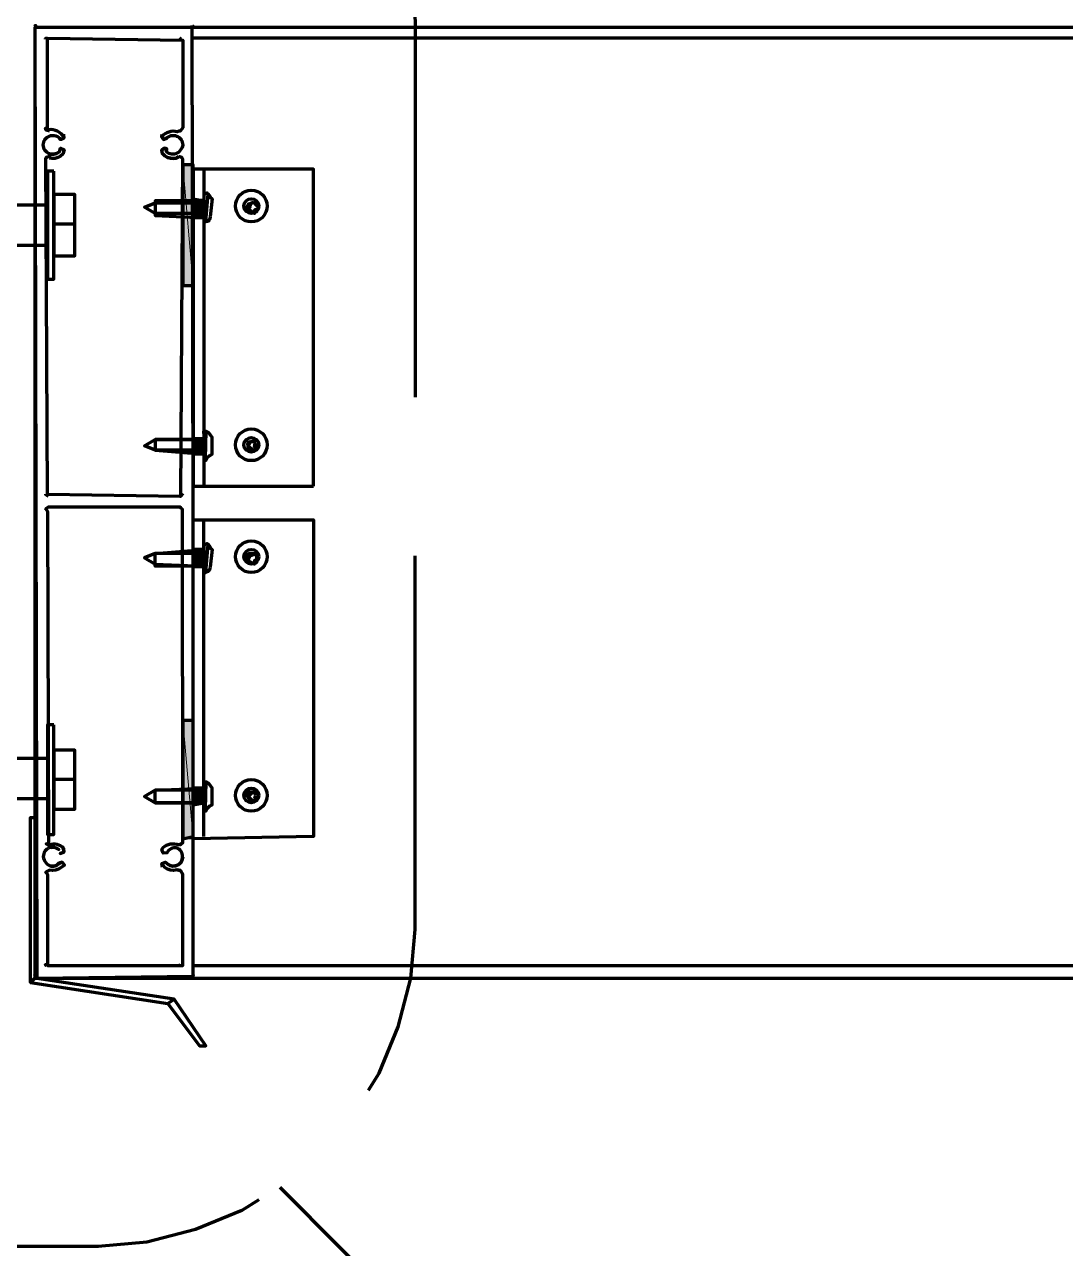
# Model space of a CAD drawing. Extents: x 261 to 424, y 0 to 368.
# Drawn here: x 351.33 to 364.48, y 175.75 to 191.2 of the extents above; entities that cross this region are included whole.
import ezdxf

# ---------------------------------------------------------------- set-up
doc = ezdxf.new("R2010")
doc.units = 0
doc.header["$MEASUREMENT"] = 0
doc.layers.add('Dt-Iden', color=3, linetype='Continuous', lineweight=20)
doc.layers.add('Dt-Line 2', color=6, linetype='Continuous', lineweight=9)

msp = doc.modelspace()

# ---------------------------------------------------------------- hatches: boundary and pattern name
at = {"layer": 'Dt-Line 2', "linetype": 'Continuous', "lineweight": 158}
for points in [[(353.46332, 189.429), (353.32999, 189.429), (353.32999, 187.909), (353.46332, 187.909)], [(353.59665, 189.00233), (353.46332, 189.00233), (353.46332, 188.97567), (353.59665, 188.97567)], [(353.59665, 184.57567), (353.46332, 184.57567), (353.46332, 184.549), (353.59665, 184.549)], [(353.46332, 182.41567), (353.32999, 182.41567), (353.32999, 180.92233), (353.46332, 180.92233)]]:
    msp.add_hatch(color=256, dxfattribs=at).paths.add_polyline_path(points, flags=0)
at = {"layer": 'Dt-Line 2', "linetype": 'Continuous', "lineweight": 0}
for points in [[(353.59665, 188.97567), (353.46332, 188.97567), (353.46332, 188.949), (353.59665, 188.949)], [(353.59665, 188.949), (353.46332, 188.949), (353.46332, 188.81568), (353.59665, 188.81568)], [(353.59665, 188.81568), (353.46332, 188.81568), (353.46332, 188.789), (353.59665, 188.789)], [(353.59665, 188.789), (353.46332, 188.789), (353.46332, 188.76233), (353.59665, 188.76233)], [(353.59665, 185.96233), (353.46332, 185.96233), (353.46332, 185.829), (353.59665, 185.829)], [(353.59665, 185.829), (353.46332, 185.829), (353.46332, 185.80233), (353.59665, 185.80233)], [(353.59665, 185.80233), (353.46332, 185.80233), (353.46332, 185.77567), (353.59665, 185.77567)], [(353.59665, 184.549), (353.46332, 184.549), (353.46332, 184.52233), (353.59665, 184.52233)], [(353.59665, 184.52233), (353.46332, 184.52233), (353.46332, 184.389), (353.59665, 184.389)], [(353.59665, 184.389), (353.46332, 184.389), (353.46332, 184.36233), (353.59665, 184.36233)], [(353.59665, 184.36233), (353.46332, 184.36233), (353.46332, 184.33567), (353.59665, 184.33567)], [(353.59665, 181.37567), (353.46332, 181.37567), (353.46332, 181.349), (353.59665, 181.349)]]:
    msp.add_hatch(color=256, dxfattribs=at).paths.add_polyline_path(points, flags=0)
at = {"layer": 'Dt-Line 2', "linetype": 'Continuous', "lineweight": 158}
h = msp.add_hatch(color=256, dxfattribs=at)
h.paths.add_polyline_path([(353.59665, 185.989), (353.46332, 185.989), (353.59665, 185.96233)], flags=0)
h.paths.add_polyline_path([(353.46332, 185.989), (353.59665, 185.96233), (353.46332, 185.96233)], flags=0)
h.paths.add_polyline_path([(353.59665, 185.96233), (353.46332, 185.96233)], flags=0)
h.paths.add_polyline_path([(353.46332, 185.96233), (353.59665, 185.96233)], flags=0)
h = msp.add_hatch(color=256, dxfattribs=at)
h.paths.add_polyline_path([(353.59665, 181.56233), (353.46332, 181.56233), (353.59665, 181.53567)], flags=0)
h.paths.add_polyline_path([(353.46332, 181.56233), (353.59665, 181.53567), (353.46332, 181.53567)], flags=0)
h.paths.add_polyline_path([(353.59665, 181.53567), (353.46332, 181.53567)], flags=0)
h.paths.add_polyline_path([(353.46332, 181.53567), (353.59665, 181.53567)], flags=0)
at = {"layer": 'Dt-Line 2', "linetype": 'Continuous', "lineweight": 0}
h = msp.add_hatch(color=256, dxfattribs=at)
h.paths.add_polyline_path([(353.59665, 181.53567), (353.46332, 181.53567), (353.59665, 181.37567)], flags=0)
h.paths.add_polyline_path([(353.46332, 181.53567), (353.59665, 181.37567), (353.46332, 181.37567)], flags=0)
h.paths.add_polyline_path([(353.59665, 181.37567), (353.46332, 181.37567)], flags=0)
h.paths.add_polyline_path([(353.46332, 181.37567), (353.59665, 181.37567)], flags=0)

# ---------------------------------------------------------------- linework, layer by layer
at = {"layer": 'Dt-Iden', "linetype": 'Continuous', "lineweight": 211}
for points in [[(355.67666, 193.269), (355.80999, 193.05567), (356.04999, 192.469), (356.20999, 191.85567), (356.26332, 191.24233), (356.26332, 186.49567)], [(355.67666, 177.749), (355.80999, 177.96233), (356.04999, 178.549), (356.20999, 179.16233), (356.26332, 179.77567), (356.26332, 184.49567)], [(354.55665, 176.52233), (359.19665, 171.85567), (360.52999, 171.85567)], [(354.28999, 176.36233), (354.07665, 176.229), (353.48999, 175.989), (352.87665, 175.829), (352.26332, 175.77567), (348.31666, 175.77567)]]:
    msp.add_lwpolyline(points, dxfattribs=at)
at = {"layer": 'Dt-Line 2', "linetype": 'Continuous', "lineweight": 158}
for p, q in [((373.46332, 191.029), (353.46332, 191.029)), ((353.59665, 189.37567), (353.59665, 185.37567)), ((351.96999, 188.68233), (351.70332, 188.68233)), ((353.59665, 180.949), (353.59665, 184.949)), ((351.96999, 181.669), (351.70332, 181.669)), ((353.13048, 180.74632), (353.1328, 180.74865)), ((353.46332, 179.32233), (373.46332, 179.32233))]:
    msp.add_line(p, q, dxfattribs=at)
for points in [[(351.40999, 179.109), (351.40999, 181.189), (351.46332, 181.189), (351.46332, 179.16233), (375.46332, 179.16233), (375.46332, 191.16233), (351.46332, 191.16233), (351.46332, 179.16233)], [(351.64853, 189.85746), (351.60731, 189.86849), (351.60731, 189.86849)], [(351.82613, 189.81602), (351.82998, 189.76686), (351.78288, 189.75144), (351.76949, 189.75965)], [(353.1328, 189.76198), (353.08416, 189.75387), (353.0647, 189.79945), (353.07172, 189.81351)], [(351.77329, 189.59598), (351.73746, 189.57212), (351.70324, 189.56307), (351.66759, 189.56444), (351.70324, 189.56307), (351.73746, 189.57212), (351.77329, 189.59598), (351.78882, 189.64156), (351.83303, 189.61899), (351.81778, 189.56522), (351.78789, 189.53928), (351.75357, 189.52108), (351.71628, 189.511), (351.67747, 189.50945), (351.64823, 189.5141)], [(353.27811, 189.53387), (353.25174, 189.5141), (353.21274, 189.50902), (353.17417, 189.51274), (353.13749, 189.52488), (353.10414, 189.54506), (353.07172, 189.57782), (353.06999, 189.62447), (353.11709, 189.63989), (353.12803, 189.63379)], [(353.46332, 189.00233), (353.59665, 188.97567), (352.98332, 188.97567), (352.98332, 188.789), (353.59665, 188.76233), (353.46332, 188.76233)], [(353.59665, 189.05567), (353.64063, 189.07489), (353.59665, 189.05567), (353.59665, 188.709)], [(351.62332, 188.92233), (350.44999, 188.92233), (350.34332, 188.52233), (350.44999, 188.41567), (351.62332, 188.41567)], [(353.59665, 188.81568), (352.98332, 188.81568), (352.84999, 188.89567), (352.98332, 188.949), (353.59665, 188.949)], [(354.15666, 188.93567), (354.13666, 188.89745), (354.15576, 188.86047), (354.18332, 188.84233), (354.13666, 188.89745), (354.18332, 188.89567), (354.13666, 188.89745), (354.20269, 188.84089), (354.23665, 188.81568), (354.26332, 188.869), (354.28999, 188.89567), (354.26332, 188.92236), (354.23665, 188.94903), (354.15666, 188.93567), (354.20332, 188.95078)], [(354.24332, 188.94722), (354.28332, 188.92055), (354.28332, 188.92055)], [(353.70332, 185.77567), (353.66922, 185.75836), (353.64063, 185.72977), (353.62332, 185.69567), (353.59665, 186.069), (353.63106, 186.0656), (353.66061, 186.04572), (353.70332, 185.989), (353.65713, 186.04947), (353.62332, 186.069), (353.61545, 185.72255), (353.66922, 185.75836), (353.70332, 185.77567), (353.70332, 185.989)], [(353.59665, 185.829), (352.98332, 185.829), (352.84999, 185.88233), (352.98332, 185.96233), (353.59665, 185.96233), (352.98332, 185.96233), (352.98332, 185.829), (353.59665, 185.77567), (353.46332, 185.77567)], [(354.20999, 185.829), (354.19061, 185.85422), (354.15881, 185.83508), (354.15664, 185.86971), (354.15173, 185.91199), (354.18332, 185.93567), (354.15666, 185.88233), (354.19061, 185.85422), (354.20999, 185.829), (354.26332, 185.84233), (354.23667, 185.86971), (354.24332, 185.91078), (354.23667, 185.86971), (354.26242, 185.83753), (354.28392, 185.88449), (354.28332, 185.90722), (354.28392, 185.88449), (354.28332, 185.90722)], [(354.15666, 185.949), (354.15369, 185.91396), (354.15369, 185.87738), (354.15658, 185.87042)], [(354.20332, 185.93745), (354.25991, 185.9579), (354.23665, 185.93569), (354.23665, 185.93569)], [(351.63666, 185.24233), (351.59869, 185.26969), (351.59869, 185.26969)], [(353.32999, 185.28233), (353.2996, 185.2435), (353.2996, 185.2435)], [(351.59665, 185.069), (351.62705, 185.10784), (351.62705, 185.10784)], [(353.28999, 185.109), (353.32795, 185.08164), (353.32795, 185.08164)], [(353.59665, 184.52233), (352.98332, 184.52233), (352.84999, 184.469), (352.98332, 184.389), (353.59665, 184.36233), (352.98332, 184.36233), (352.98332, 184.52233), (353.59665, 184.57567), (353.46332, 184.57567)], [(353.59665, 184.629), (353.64063, 184.64823), (353.59665, 184.629), (353.59665, 184.28233)], [(354.24332, 184.52055), (354.26332, 184.49567), (354.28392, 184.47116), (354.26332, 184.49567), (354.24332, 184.52055), (354.26332, 184.49567), (354.26332, 184.44233), (354.23665, 184.389), (354.18332, 184.41569), (354.15666, 184.44233), (354.18332, 184.49569), (354.24332, 184.52055), (354.1693, 184.52232), (354.13214, 184.48959), (354.15226, 184.43889), (354.18332, 184.41569), (354.18999, 184.41388)], [(351.62332, 181.93567), (350.44999, 181.93567), (350.34332, 181.509), (350.44999, 181.429), (351.62332, 181.429)], [(353.70332, 181.349), (353.66922, 181.33169), (353.64063, 181.30311), (353.62332, 181.269), (353.59665, 181.64233), (353.63106, 181.63893), (353.66061, 181.61905), (353.70332, 181.56233), (353.65713, 181.62281), (353.62332, 181.64233), (353.61545, 181.29589), (353.66922, 181.33169), (353.70332, 181.349), (353.70332, 181.56233)], [(353.59665, 181.53567), (352.98332, 181.53567), (352.84999, 181.45567), (352.98332, 181.37567), (353.59665, 181.37567)], [(353.46332, 181.349), (353.59665, 181.37567), (352.98332, 181.37567), (352.98332, 181.53567), (353.59665, 181.56233), (353.46332, 181.56233)], [(354.28332, 181.48055), (354.26332, 181.509), (354.28332, 181.48055), (354.26332, 181.40233), (354.24271, 181.45351), (354.26216, 181.41023), (354.20999, 181.40236), (354.15666, 181.45567), (354.20999, 181.509), (354.15666, 181.45567), (354.18332, 181.40233), (354.15664, 181.44304), (354.13145, 181.47506), (354.15668, 181.52304), (354.20999, 181.509), (354.26332, 181.509), (354.24007, 181.48676), (354.26332, 181.509), (354.24332, 181.53388), (354.20999, 181.509)], [(354.14999, 181.45388), (354.15666, 181.49567), (354.16007, 181.53124), (354.17539, 181.53453)], [(354.18999, 181.42722), (354.16792, 181.40249), (354.18999, 181.42722), (354.16792, 181.40249), (354.15673, 181.41425)], [(353.32999, 180.88233), (353.30205, 180.8442), (353.30205, 180.8442)], [(353.32999, 180.69567), (353.32452, 180.65983), (353.30903, 180.62791), (353.28489, 180.60191), (353.25348, 180.58383), (353.21811, 180.57594), (353.18274, 180.5788), (353.14976, 180.59187), (353.12668, 180.60931)], [(351.59665, 180.48235), (351.62638, 180.52099), (351.62638, 180.52099)], [(351.76718, 180.61602), (351.80711, 180.62762), (351.76718, 180.61602), (351.73746, 180.58546), (351.70324, 180.5764), (351.66759, 180.57777), (351.65346, 180.58136)], [(353.07385, 180.56198), (353.06835, 180.60845), (353.06835, 180.60845)], [(353.14332, 178.84233), (353.54332, 178.309), (353.62332, 178.309), (353.22332, 178.89567), (351.46332, 179.16233), (351.40999, 179.109), (353.14332, 178.84233), (353.22332, 178.89567)]]:
    msp.add_lwpolyline(points, dxfattribs=at)
for points in [[(353.44999, 191.189), (353.46265, 191.17988), (353.46332, 191.16233), (351.46332, 191.16233), (351.48999, 179.16233), (353.46332, 179.189), (353.46332, 185.16233)], [(351.46332, 191.17567), (351.46589, 191.18354), (351.47244, 191.18832), (351.47666, 191.189)], [(351.59665, 191.01567), (351.59922, 191.02354), (351.60678, 191.02861), (351.60999, 191.029)], [(353.28999, 191.029), (353.29787, 191.02643), (353.30265, 191.01988), (353.30332, 191.01567)], [(351.70332, 189.349), (351.62332, 189.349), (351.62332, 187.989), (351.70332, 187.989)], [(353.32999, 189.429), (353.32999, 187.909), (353.46332, 187.909), (353.46332, 189.429)], [(354.98332, 185.37567), (354.98332, 189.37567), (353.46332, 189.37567), (353.46332, 185.37567)], [(351.70332, 188.28233), (351.96999, 188.28233), (351.96999, 189.05567), (351.70332, 189.05567)], [(354.26332, 188.85567), (354.25274, 188.84262), (354.24394, 188.84378), (354.26332, 188.84233), (354.26332, 188.84236), (354.23665, 188.85567), (354.24332, 188.86722)], [(354.17666, 185.83078), (354.16792, 185.82916), (354.16007, 185.83343), (354.15881, 185.83508)], [(353.32999, 182.41567), (353.32999, 180.92233), (353.46332, 180.949), (353.46332, 184.949), (354.98332, 184.949), (354.98332, 180.949), (353.46332, 180.92233), (353.46332, 182.41567)], [(353.67666, 184.349), (353.66922, 184.31836), (353.64511, 184.29232), (353.61545, 184.28255), (353.62332, 184.28233), (353.65338, 184.63962), (353.67326, 184.61007), (353.67644, 184.59447), (353.70332, 184.57567)], [(354.26332, 184.429), (354.25274, 184.41595), (354.24394, 184.41711), (354.23665, 184.429), (354.23962, 184.43738), (354.24271, 184.44018), (354.26332, 184.41569)], [(351.70332, 182.36233), (351.62332, 182.36233), (351.62332, 180.97567), (351.70332, 180.97567)], [(351.70332, 181.29567), (351.96999, 181.29567), (351.96999, 182.04233), (351.70332, 182.04233)], [(354.26332, 181.41567), (354.26036, 181.40729), (354.25274, 181.40262), (354.23665, 181.40236)], [(351.60999, 179.32233), (351.60211, 179.3249), (351.59733, 179.33145), (351.59665, 179.33567)], [(353.30332, 179.33567), (353.30075, 179.32779), (353.2932, 179.32272), (353.28999, 179.32233)], [(351.47666, 179.189), (351.46878, 179.19157), (351.464, 179.19812), (351.46332, 179.20233)], [(353.46332, 179.20233), (353.46075, 179.19446), (353.45319, 179.18939), (353.44999, 179.189)]]:
    msp.add_lwpolyline(points, close=True, dxfattribs=at)
for points in [[(353.32999, 189.89567), (353.30027, 189.85701), (353.27994, 189.85694), (353.26134, 189.84771, 0.2902865), (353.06361, 189.78419), (353.0899, 189.75131), (353.12169, 189.76326, -0.3094308), (353.25347, 189.79414, -0.30929424), (353.32996, 189.68233, -0.30929371), (353.22525, 189.5633), (353.1897, 189.56406), (353.15606, 189.57513), (353.12668, 189.59597), (353.13048, 189.63169), (353.12803, 189.63379), (353.09588, 189.64164), (353.06409, 189.61017), (353.07172, 189.57782), (353.10414, 189.54506), (353.13749, 189.52488), (353.17417, 189.51274), (353.21274, 189.50902), (353.25174, 189.5141), (353.2911, 189.53565), (353.31522, 189.52672), (353.32889, 189.50501), (353.30332, 185.24233), (351.62332, 185.269), (351.60095, 189.51371), (351.61939, 189.53175), (351.64299, 189.53516), (351.64668, 189.53439), (351.6605, 189.56601), (351.64667, 189.57095, -0.30932433), (351.56998, 189.68233, -0.30933172), (351.64665, 189.79378, -0.30936779), (351.79798, 189.74902), (351.82998, 189.76686), (351.81773, 189.79941, 0.29022967), (351.60731, 189.86849), (351.59683, 189.89188), (351.5967, 189.89377), (351.62332, 189.88233), (351.62332, 191.029), (353.32999, 191.00233)], [(353.67661, 188.77567, -0.41416307), (353.62332, 188.709), (353.65338, 189.06629), (353.67326, 189.03674), (353.67644, 189.02113), (353.70332, 189.00233)]]:
    msp.add_lwpolyline(points, format="xyb", close=True, dxfattribs=at)
at = {"layer": 'Dt-Line 2', "linetype": 'Continuous', "lineweight": 0}
for points in [[(353.46332, 189.429), (353.32999, 189.429), (353.46332, 187.909), (353.32999, 187.909), (353.32999, 189.429), (353.46332, 187.909)], [(353.59665, 185.96233), (353.46332, 185.96233), (353.59665, 185.96233), (353.46332, 185.989), (353.59665, 185.989), (353.46332, 185.96233), (353.46332, 185.829), (353.59665, 185.77567), (353.59665, 185.829), (353.59665, 185.829), (353.59665, 185.96233), (353.46332, 185.96233), (353.59665, 185.96233), (353.46332, 185.989), (353.46332, 185.96233), (353.59665, 185.96233)], [(353.46332, 182.41567), (353.32999, 182.41567), (353.46332, 180.92233), (353.32999, 180.92233), (353.32999, 182.41567), (353.46332, 180.92233)], [(353.59665, 181.53567), (353.46332, 181.53567), (353.59665, 181.53567), (353.46332, 181.56233), (353.59665, 181.56233), (353.46332, 181.53567), (353.46332, 181.37567), (353.59665, 181.37567), (353.59665, 181.53567), (353.46332, 181.53567), (353.59665, 181.53567), (353.46332, 181.56233), (353.46332, 181.53567), (353.59665, 181.53567)], [(353.59665, 181.349), (353.46332, 181.37567), (353.59665, 181.349), (353.46332, 181.37567), (353.59665, 181.37567), (353.46332, 181.53567), (353.59665, 181.37567), (353.59665, 181.37567), (353.46332, 181.37567), (353.59665, 181.37567), (353.46332, 181.37567)]]:
    msp.add_lwpolyline(points, close=True, dxfattribs=at)
for points in [[(353.59665, 188.97567), (353.46332, 188.949), (353.59665, 188.97567), (353.46332, 188.949), (353.59665, 188.97567), (353.46332, 189.00233), (353.59665, 188.97567), (353.46332, 189.00233), (353.59665, 188.97567), (353.46332, 188.949), (353.46332, 189.00233), (353.46332, 188.949), (353.46332, 188.81568), (353.59665, 188.76233), (353.59665, 188.81568), (353.59665, 188.97567), (353.59665, 188.97567)], [(353.46332, 188.789), (353.59665, 188.76233), (353.46332, 188.789), (353.59665, 188.76233), (353.46332, 188.789), (353.59665, 188.76233), (353.46332, 188.789), (353.59665, 188.81568), (353.46332, 188.949), (353.59665, 188.81568), (353.46332, 188.76233), (353.46332, 188.81568)], [(353.46332, 185.80233), (353.59665, 185.77567), (353.46332, 185.80233), (353.59665, 185.77567), (353.46332, 185.80233), (353.59665, 185.77567), (353.46332, 185.80233), (353.59665, 185.829), (353.46332, 185.96233), (353.59665, 185.829), (353.46332, 185.77567), (353.46332, 185.829)], [(353.59665, 184.549), (353.46332, 184.52233), (353.59665, 184.549), (353.46332, 184.52233), (353.59665, 184.549), (353.46332, 184.57567), (353.59665, 184.549), (353.46332, 184.57567), (353.59665, 184.549), (353.46332, 184.52233), (353.46332, 184.57567), (353.46332, 184.52233), (353.46332, 184.389), (353.59665, 184.33567), (353.59665, 184.389), (353.59665, 184.549), (353.59665, 184.549)], [(353.46332, 184.36233), (353.59665, 184.33567), (353.46332, 184.36233), (353.59665, 184.33567), (353.46332, 184.36233), (353.59665, 184.33567), (353.46332, 184.36233), (353.59665, 184.389), (353.46332, 184.52233), (353.59665, 184.389), (353.46332, 184.33567), (353.46332, 184.389)]]:
    msp.add_lwpolyline(points, dxfattribs=at)
at = {"layer": 'Dt-Line 2', "linetype": 'Continuous', "lineweight": 158}
for points in [[(353.26139, 180.53013), (353.30381, 180.51988), (353.32999, 180.469), (353.30381, 180.51988), (353.26139, 180.53013), (353.21274, 180.52235), (353.17417, 180.52607), (353.13749, 180.53822), (353.10414, 180.55839), (353.06835, 180.60845), (353.11415, 180.62751), (353.16913, 180.58283), (353.20383, 180.57582), (353.23948, 180.57935), (353.27312, 180.59361), (353.30903, 180.62791), (353.32452, 180.65983), (353.32979, 180.69567, 0.30929399), (353.25345, 180.80742, 0.30943013), (353.13048, 180.74632), (353.08416, 180.74054), (353.0647, 180.78612), (353.08209, 180.81287, -0.29033699), (353.27994, 180.84361), (353.32999, 180.869), (353.32947, 185.07549), (353.30332, 185.109), (351.63338, 185.10887), (351.60112, 185.08738), (351.62332, 185.05567), (351.63555, 180.84235), (351.66759, 180.81356), (351.70324, 180.81494), (351.73746, 180.80588), (351.76788, 180.78696), (351.71723, 180.81253), (351.68187, 180.8154), (351.64651, 180.80746, 0.30933159), (351.56978, 180.69567, 0.30932384), (351.66759, 180.57777), (351.70324, 180.5764), (351.73746, 180.58546), (351.77329, 180.60931), (351.80711, 180.62762), (351.83662, 180.59074), (351.79583, 180.55839), (351.76249, 180.53822), (351.7258, 180.52607), (351.68723, 180.52235), (351.64823, 180.52744), (351.60183, 180.50201), (351.62332, 180.469), (351.62332, 179.32233), (353.32999, 179.32233), (353.32999, 180.469)], [(351.82613, 180.80268), (351.82998, 180.75352), (351.78288, 180.73811), (351.82998, 180.75352), (351.82613, 180.80268, 0.29028026), (351.64853, 180.84413), (351.60607, 180.85656), (351.64853, 180.84413), (351.6465, 180.8075)]]:
    msp.add_lwpolyline(points, format="xyb", dxfattribs=at)
for centre, radius in [((354.19665, 188.909), 0.2), ((354.19665, 188.909), 0.09333), ((354.19665, 185.89567), 0.2), ((354.19665, 185.89567), 0.09333), ((354.19665, 184.48235), 0.2), ((354.19665, 184.48235), 0.09333), ((354.19665, 181.469), 0.2), ((354.19665, 181.469), 0.09333)]:
    msp.add_circle(centre, radius, dxfattribs=at)
for p in [(354.18332, 188.92233), (354.18332, 188.84233), (354.20999, 188.949), (354.23665, 188.949), (354.26332, 188.92233), (354.26332, 188.84233), (354.20999, 185.93567), (354.23665, 185.93567), (354.20999, 185.829), (354.23665, 185.829), (354.18332, 184.49567), (354.18332, 184.41567), (354.26332, 184.49567), (354.26332, 184.41567), (354.20999, 181.509), (354.23665, 181.509), (354.20999, 181.40233), (354.23665, 181.40233)]:
    msp.add_point(p, dxfattribs=at)

doc.saveas('drawing.dxf')
